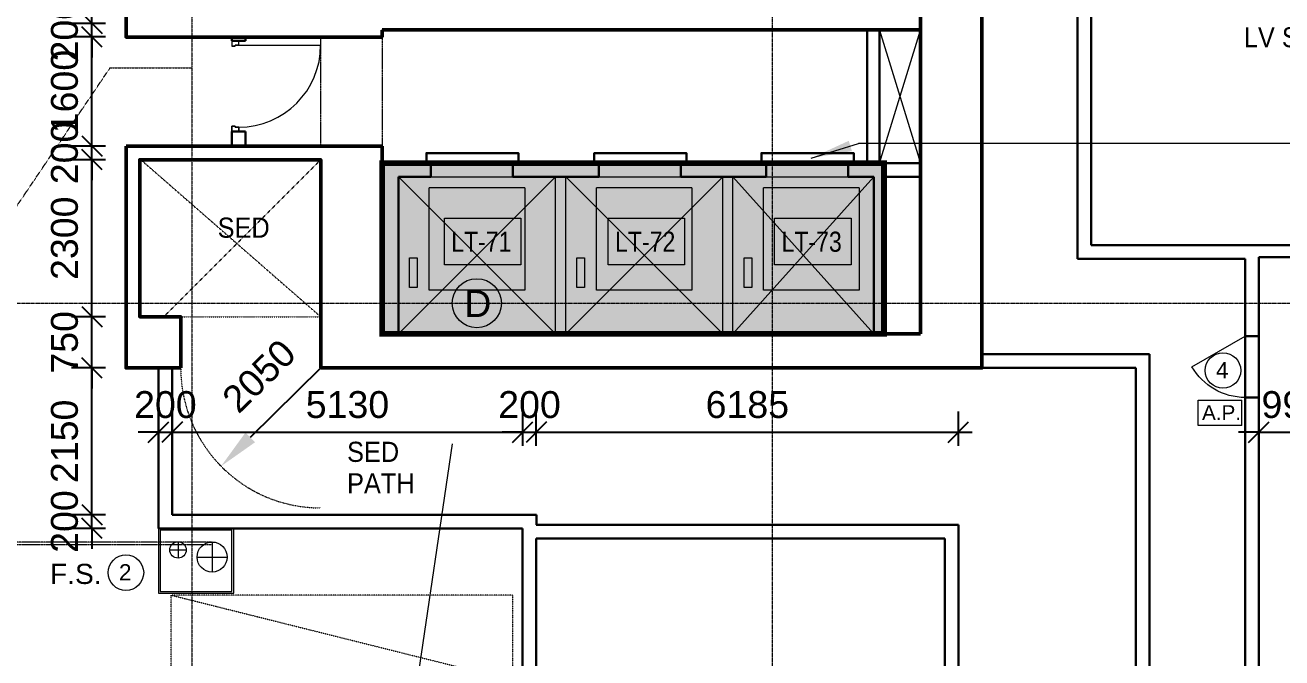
# Model space of a CAD drawing. Header units: millimetres. Extents: x -11708 to 484395, y -10237143 to 211873.
# Drawn here: x 88912 to 107318, y 158261 to 167530 of the extents above; entities that cross this region are included whole.
import ezdxf

# ---------------------------------------------------------------- set-up
doc = ezdxf.new("R2010")
doc.units = ezdxf.units.MM
for name, pattern in [('Dash', [6, 3, -3]), ('Dash 1_16_', [3.175, 1.5875, -1.5875]), ('Dash2', [3, 1.5, -1.5]), ('Grid Line', [21, 12, -3, 3, -3]), ('Hidden', [2.25, 1, -1.25]), ('Overhead', [1.8, 1.2, -0.6]), ('SMALL DASH', [1.06, 0.53, -0.53])]:
    doc.linetypes.add(name, pattern=pattern)
for name, color, linetype, lineweight in [('0-1', 7, 'Continuous', 5), ('A-ANNO-DIMS', 7, 'Continuous', 9), ('A-ANNO-NOTE', 7, 'Continuous', 5), ('A-DETL', 102, 'Continuous', 5), ('A-DETL-HDLN-1', 7, 'Dash2', 5), ('A-DOOR', 7, 'Continuous', 5), ('A-DOOR-FRAM', 7, 'Continuous', 5), ('C-PRKG-1', 7, 'Dash', 5), ('G-ANNO-TEXT', 7, 'Continuous', 5), ('I-WALL', 7, 'Continuous', 9), ('OAP280_C', 210, 'Continuous', 50), ('PHASE 2', 53, 'Dash 1_16_', 0), ('PHASE 2 UNDERLINE', 10, 'SMALL DASH', 35), ('Q-SPCQ', 7, 'Continuous', 5), ('S-GRID-1', 7, 'Grid Line', 5)]:
    doc.layers.add(name, color=color, linetype=linetype, lineweight=lineweight)
doc.styles.add('Arial', font='arial.ttf', dxfattribs={"height": 491.766467})
doc.styles.add('Arial Narrow_1', font='ARIALN.TTF', dxfattribs={"height": 294.984802})
doc.styles.add('Arial_2', font='arial.ttf', dxfattribs={"height": 1.475299})
doc.styles.add('Arial_3', font='arial.ttf', dxfattribs={"height": 688.473054})
doc.styles.add('Arial_4', font='arial.ttf', dxfattribs={"height": 1.081886})
doc.styles.add('Arial_5', font='arial.ttf', dxfattribs={"height": 1.18024})
doc.styles.add('Arial_6', font='arial.ttf', dxfattribs={"width": 0.9, "height": 393.413174})
doc.dimstyles.new('Arrow_-_2_5mm_Arial', dxfattribs={"dimscale": 304.8, "dimtxt": 500, "dimasz": 1.968504, "dimexe": 1.574803, "dimexo": 0, "dimgap": 1.148294, "dimtad": 1, "dimjust": 3, "dimdec": 0, "dimzin": 0, "dimdsep": 46, "dimtxsty": 'Arial_3', "dimsah": 1, "dimcen": 0.09, "dimadec": 3, "dimazin": 0, "dimtfac": 1, "dimtdec": 4, "dimtix": 1, "dimtmove": 0, "dimatfit": 2, "dimfxl": 1, "dimtvp": 1, "dimtolj": 1, "dimtzin": 0, "dimarcsym": 2})
doc.dimstyles.new('Diagonal_-_2_0mm_Arial', dxfattribs={"dimscale": 304.8, "dimtxt": 500, "dimasz": 0.984252, "dimexe": 0.984252, "dimexo": 0.984252, "dimgap": 0.656168, "dimtad": 1, "dimdec": 0, "dimrnd": 5, "dimzin": 0, "dimdsep": 46, "dimtxsty": 'Arial', "dimblk1": 'OBLIQUE', "dimblk2": 'OBLIQUE', "dimsah": 1, "dimcen": 0.09, "dimdle": 0.656168, "dimadec": 0, "dimazin": 0, "dimtfac": 1, "dimtdec": 4, "dimtix": 1, "dimtmove": 0, "dimatfit": 3, "dimfxl": 1, "dimtvp": 1, "dimtolj": 1, "dimtzin": 0, "dimarcsym": 2})

# ---------------------------------------------------------------- blocks, each defined once
blk = doc.blocks.new('ARC_ANN_FIRE-RATING_two_ - none-909955-LG_F PLAN')
at = {"layer": 'A-ANNO-NOTE'}
blk.add_circle((0, 0), 1.3, dxfattribs=at)
at = {"layer": 'A-ANNO-NOTE', "insert": (-0.05, 0.62), "char_height": 1.18, "width": 1.0944, "attachment_point": 2, "line_spacing_factor": 0.938532, "style": 'Arial_5'}
blk.add_mtext('2', dxfattribs=at)
blk = doc.blocks.new('ARC_ANN_FIRE SHUTTER - 1-5166234-LG_F PLAN')
at = {"layer": 'A-ANNO-NOTE', "insert": (0.406, 1.662), "char_height": 1.4753, "width": 4.5, "attachment_point": 2, "line_spacing_factor": 0.938532, "style": 'Arial_2'}
blk.add_mtext('F.S.', dxfattribs=at)
blk = doc.blocks.new('ARC_GEN_Lift_HDM01 - 1400 x 1500mm-43839956-A3_LG_F')
at = {"layer": 'Q-SPCQ'}
for p, q in [((-575, 260), (-575, 1760)), ((-575, 1760), (825, 1760)), ((825, 1760), (825, 260)), ((1000, 1721), (1110, 1721)), ((1000, 1285), (1000, 1721)), ((1110, 1721), (1110, 1285)), ((1110, 1285), (1000, 1285)), ((-575, 260), (825, 260))]:
    blk.add_line(p, q, dxfattribs=at)
blk = doc.blocks.new('ARC_OPEN_O10 - 1600x2100mm-44747781-A3_LG_F')
at = {"layer": 'A-DETL', "linetype": 'Overhead'}
for p, q in [((-800, 450), (800, 450)), ((800, -450), (-800, -450))]:
    blk.add_line(p, q, dxfattribs=at)
at = {"layer": 'A-DOOR-FRAM'}
for p, q in [((-800, 450), (-800, -25)), ((-800, 75), (-800, 75))]:
    blk.add_line(p, q, dxfattribs=at)
blk = doc.blocks.new('*D216')
at = {"layer": 'A-ANNO-DIMS', "color": 0, "lineweight": -2, "transparency": 16777216}
blk.add_line((93241, 162508), (92209, 161490), dxfattribs=at)
at = {"layer": 'A-ANNO-DIMS', "color": 0, "transparency": 16777216}
blk.add_solid([(92139, 161561), (92279, 161419), (91782, 161069)], dxfattribs=at)
at = {"layer": 'Defpoints', "color": 0, "transparency": 16777216}
for p in [(93241, 162508), (91782, 161069)]:
    blk.add_point(p, dxfattribs=at)
at = {"layer": 'A-ANNO-DIMS', "color": 0, "transparency": 16777216, "insert": (92338, 162391), "char_height": 688.47, "attachment_point": 5, "rotation": 44.5924, "style": 'Arial_3'}
blk.add_mtext('\\A1;{\\H0.57143x;2050}', dxfattribs=at)
blk = doc.blocks.new('ARC_PAR_Car - Car_2500x5000mm-V7-LG_F PLAN')
at = {"layer": 'C-PRKG-1'}
for p, q in [((0, 0), (0, -5000)), ((0, -5000), (1250, 0)), ((2500, 0), (0, 0)), ((2500, -5000), (1250, 0)), ((2500, 0), (2500, -5000)), ((0, -5000), (2500, -5000))]:
    blk.add_line(p, q, dxfattribs=at)
blk = doc.blocks.new('_Oblique')
at = {"color": 0, "linetype": 'ByBlock', "lineweight": -2}
blk.add_line((-0.5, -0.5), (0.5, 0.5), dxfattribs=at)
blk = doc.blocks.new('*D264')
at = {"layer": 'A-ANNO-DIMS', "color": 0, "lineweight": -2, "transparency": 16777216}
for p, q in [((90866, 161368), (90866, 161868)), ((91066, 161368), (91066, 161868)), ((90866, 161568), (90566, 161568)), ((90866, 161568), (91066, 161568)), ((91066, 161568), (91366, 161568))]:
    blk.add_line(p, q, dxfattribs=at)
at = {"layer": 'Defpoints', "color": 0, "transparency": 16777216}
for p in [(91066, 161568), (90866, 161068), (91066, 161068)]:
    blk.add_point(p, dxfattribs=at)
at = {"layer": 'A-ANNO-DIMS', "color": 0, "lineweight": -2, "transparency": 16777216, "xscale": 299.9999999999999, "yscale": 299.9999999999999, "zscale": 299.9999999999999}
blk.add_blockref('_Oblique', (90866, 161568), dxfattribs=at)
at = {"layer": 'A-ANNO-DIMS', "color": 0, "lineweight": -2, "transparency": 16777216, "xscale": 299.9999999999999, "yscale": 299.9999999999999, "zscale": 299.9999999999999, "rotation": 180}
blk.add_blockref('_Oblique', (91066, 161568), dxfattribs=at)
at = {"layer": 'A-ANNO-DIMS', "color": 0, "transparency": 16777216, "insert": (90966, 161969), "char_height": 491.77, "attachment_point": 5, "style": 'Arial'}
blk.add_mtext('\\A1;{\\H0.8x;200}', dxfattribs=at)
blk = doc.blocks.new('*D265')
at = {"layer": 'A-ANNO-DIMS', "color": 0, "lineweight": -2, "transparency": 16777216}
for p, q in [((91066, 161368), (91066, 161868)), ((96199, 161368), (96199, 161868)), ((90866, 161568), (96399, 161568))]:
    blk.add_line(p, q, dxfattribs=at)
at = {"layer": 'Defpoints', "color": 0, "transparency": 16777216}
for p in [(96199, 161568), (91066, 161068), (96199, 161068)]:
    blk.add_point(p, dxfattribs=at)
at = {"layer": 'A-ANNO-DIMS', "color": 0, "lineweight": -2, "transparency": 16777216, "xscale": 299.9999999999999, "yscale": 299.9999999999999, "zscale": 299.9999999999999, "rotation": 180}
blk.add_blockref('_Oblique', (91066, 161568), dxfattribs=at)
at = {"layer": 'A-ANNO-DIMS', "color": 0, "lineweight": -2, "transparency": 16777216, "xscale": 299.9999999999999, "yscale": 299.9999999999999, "zscale": 299.9999999999999}
blk.add_blockref('_Oblique', (96199, 161568), dxfattribs=at)
at = {"layer": 'A-ANNO-DIMS', "color": 0, "transparency": 16777216, "insert": (93633, 161969), "char_height": 491.77, "attachment_point": 5, "style": 'Arial'}
blk.add_mtext('\\A1;{\\H0.8x;5130}', dxfattribs=at)
blk = doc.blocks.new('*D266')
at = {"layer": 'A-ANNO-DIMS', "color": 0, "lineweight": -2, "transparency": 16777216}
for p, q in [((96199, 161368), (96199, 161868)), ((96399, 161368), (96399, 161868)), ((96199, 161568), (95899, 161568)), ((96199, 161568), (96399, 161568)), ((96399, 161568), (96699, 161568))]:
    blk.add_line(p, q, dxfattribs=at)
at = {"layer": 'Defpoints', "color": 0, "transparency": 16777216}
for p in [(96399, 161568), (96199, 161068), (96399, 161068)]:
    blk.add_point(p, dxfattribs=at)
at = {"layer": 'A-ANNO-DIMS', "color": 0, "lineweight": -2, "transparency": 16777216, "xscale": 299.9999999999999, "yscale": 299.9999999999999, "zscale": 299.9999999999999}
blk.add_blockref('_Oblique', (96199, 161568), dxfattribs=at)
at = {"layer": 'A-ANNO-DIMS', "color": 0, "lineweight": -2, "transparency": 16777216, "xscale": 299.9999999999999, "yscale": 299.9999999999999, "zscale": 299.9999999999999, "rotation": 180}
blk.add_blockref('_Oblique', (96399, 161568), dxfattribs=at)
at = {"layer": 'A-ANNO-DIMS', "color": 0, "transparency": 16777216, "insert": (96299, 161969), "char_height": 491.77, "attachment_point": 5, "style": 'Arial'}
blk.add_mtext('\\A1;{\\H0.8x;200}', dxfattribs=at)
blk = doc.blocks.new('*D267')
at = {"layer": 'A-ANNO-DIMS', "color": 0, "lineweight": -2, "transparency": 16777216}
for p, q in [((96399, 161368), (96399, 161868)), ((102581, 161368), (102581, 161868)), ((96199, 161568), (102781, 161568))]:
    blk.add_line(p, q, dxfattribs=at)
at = {"layer": 'Defpoints', "color": 0, "transparency": 16777216}
for p in [(102581, 161568), (96399, 161068), (102581, 161068)]:
    blk.add_point(p, dxfattribs=at)
at = {"layer": 'A-ANNO-DIMS', "color": 0, "lineweight": -2, "transparency": 16777216, "xscale": 299.9999999999999, "yscale": 299.9999999999999, "zscale": 299.9999999999999, "rotation": 180}
blk.add_blockref('_Oblique', (96399, 161568), dxfattribs=at)
at = {"layer": 'A-ANNO-DIMS', "color": 0, "lineweight": -2, "transparency": 16777216, "xscale": 299.9999999999999, "yscale": 299.9999999999999, "zscale": 299.9999999999999}
blk.add_blockref('_Oblique', (102581, 161568), dxfattribs=at)
at = {"layer": 'A-ANNO-DIMS', "color": 0, "transparency": 16777216, "insert": (99490, 161969), "char_height": 491.77, "attachment_point": 5, "style": 'Arial'}
blk.add_mtext('\\A1;{\\H0.8x;6185}', dxfattribs=at)
blk = doc.blocks.new('*D268')
at = {"layer": 'A-ANNO-DIMS', "color": 0, "lineweight": -2, "transparency": 16777216}
for p, q in [((106981, 161368), (106981, 161868)), ((107976, 161368), (107976, 161868)), ((106981, 161568), (106681, 161568)), ((106981, 161568), (107976, 161568)), ((107976, 161568), (108276, 161568))]:
    blk.add_line(p, q, dxfattribs=at)
at = {"layer": 'Defpoints', "color": 0, "transparency": 16777216}
for p in [(107976, 161568), (106981, 161068), (107976, 161068)]:
    blk.add_point(p, dxfattribs=at)
at = {"layer": 'A-ANNO-DIMS', "color": 0, "lineweight": -2, "transparency": 16777216, "xscale": 299.9999999999999, "yscale": 299.9999999999999, "zscale": 299.9999999999999}
blk.add_blockref('_Oblique', (106981, 161568), dxfattribs=at)
at = {"layer": 'A-ANNO-DIMS', "color": 0, "lineweight": -2, "transparency": 16777216, "xscale": 299.9999999999999, "yscale": 299.9999999999999, "zscale": 299.9999999999999, "rotation": 180}
blk.add_blockref('_Oblique', (107976, 161568), dxfattribs=at)
at = {"layer": 'A-ANNO-DIMS', "color": 0, "transparency": 16777216, "insert": (107479, 161969), "char_height": 491.77, "attachment_point": 5, "style": 'Arial'}
blk.add_mtext('\\A1;{\\H0.8x;995}', dxfattribs=at)
blk = doc.blocks.new('*D275')
at = {"layer": 'A-ANNO-DIMS', "color": 0, "lineweight": -2, "transparency": 16777216}
for p, q in [((89891, 163258), (89891, 163558)), ((90091, 163258), (89591, 163258)), ((89891, 162508), (89891, 163258)), ((90091, 162508), (89591, 162508)), ((89891, 162508), (89891, 162208))]:
    blk.add_line(p, q, dxfattribs=at)
at = {"layer": 'Defpoints', "color": 0, "transparency": 16777216}
for p in [(89891, 163258), (90391, 163258), (90391, 162508)]:
    blk.add_point(p, dxfattribs=at)
at = {"layer": 'A-ANNO-DIMS', "color": 0, "lineweight": -2, "transparency": 16777216, "xscale": 299.9999999999999, "yscale": 299.9999999999999, "zscale": 299.9999999999999}
for p, rotation in [((89891, 163258), 270), ((89891, 162508), 90)]:
    blk.add_blockref('_Oblique', p, dxfattribs=dict(at, rotation=rotation))
at = {"layer": 'A-ANNO-DIMS', "color": 0, "transparency": 16777216, "insert": (89490, 162883), "char_height": 491.77, "attachment_point": 5, "rotation": 90, "style": 'Arial'}
blk.add_mtext('\\A1;{\\H0.8x;750}', dxfattribs=at)
blk = doc.blocks.new('*D276')
at = {"layer": 'A-ANNO-DIMS', "color": 0, "lineweight": -2, "transparency": 16777216}
for p, q in [((89891, 160158), (89891, 162708)), ((90091, 162508), (89591, 162508)), ((90091, 160358), (89591, 160358))]:
    blk.add_line(p, q, dxfattribs=at)
at = {"layer": 'Defpoints', "color": 0, "transparency": 16777216}
for p in [(89891, 162508), (90391, 162508), (90391, 160358)]:
    blk.add_point(p, dxfattribs=at)
at = {"layer": 'A-ANNO-DIMS', "color": 0, "lineweight": -2, "transparency": 16777216, "xscale": 299.9999999999999, "yscale": 299.9999999999999, "zscale": 299.9999999999999}
for p, rotation in [((89891, 162508), 90), ((89891, 160358), 270)]:
    blk.add_blockref('_Oblique', p, dxfattribs=dict(at, rotation=rotation))
at = {"layer": 'A-ANNO-DIMS', "color": 0, "transparency": 16777216, "insert": (89490, 161433), "char_height": 491.77, "attachment_point": 5, "rotation": 90, "style": 'Arial'}
blk.add_mtext('\\A1;{\\H0.8x;2150}', dxfattribs=at)
blk = doc.blocks.new('*D277')
at = {"layer": 'A-ANNO-DIMS', "color": 0, "lineweight": -2, "transparency": 16777216}
for p, q in [((89891, 160358), (89891, 160658)), ((90091, 160358), (89591, 160358)), ((89891, 160158), (89891, 160358)), ((90091, 160158), (89591, 160158)), ((89891, 160158), (89891, 159858))]:
    blk.add_line(p, q, dxfattribs=at)
at = {"layer": 'Defpoints', "color": 0, "transparency": 16777216}
for p in [(89891, 160358), (90391, 160358), (90391, 160158)]:
    blk.add_point(p, dxfattribs=at)
at = {"layer": 'A-ANNO-DIMS', "color": 0, "lineweight": -2, "transparency": 16777216, "xscale": 299.9999999999999, "yscale": 299.9999999999999, "zscale": 299.9999999999999}
for p, rotation in [((89891, 160358), 270), ((89891, 160158), 90)]:
    blk.add_blockref('_Oblique', p, dxfattribs=dict(at, rotation=rotation))
at = {"layer": 'A-ANNO-DIMS', "color": 0, "transparency": 16777216, "insert": (89490, 160258), "char_height": 491.77, "attachment_point": 5, "rotation": 90, "style": 'Arial'}
blk.add_mtext('\\A1;{\\H0.8x;200}', dxfattribs=at)
blk = doc.blocks.new('*D278')
at = {"layer": 'A-ANNO-DIMS', "color": 0, "lineweight": -2, "transparency": 16777216}
for p, q in [((89891, 163058), (89891, 165758)), ((90091, 165558), (89591, 165558)), ((90091, 163258), (89591, 163258))]:
    blk.add_line(p, q, dxfattribs=at)
at = {"layer": 'Defpoints', "color": 0, "transparency": 16777216}
for p in [(89891, 165558), (90391, 165558), (90391, 163258)]:
    blk.add_point(p, dxfattribs=at)
at = {"layer": 'A-ANNO-DIMS', "color": 0, "lineweight": -2, "transparency": 16777216, "xscale": 299.9999999999999, "yscale": 299.9999999999999, "zscale": 299.9999999999999}
for p, rotation in [((89891, 165558), 90), ((89891, 163258), 270)]:
    blk.add_blockref('_Oblique', p, dxfattribs=dict(at, rotation=rotation))
at = {"layer": 'A-ANNO-DIMS', "color": 0, "transparency": 16777216, "insert": (89490, 164408), "char_height": 491.77, "attachment_point": 5, "rotation": 90, "style": 'Arial'}
blk.add_mtext('\\A1;{\\H0.8x;2300}', dxfattribs=at)
blk = doc.blocks.new('*D279')
at = {"layer": 'A-ANNO-DIMS', "color": 0, "lineweight": -2, "transparency": 16777216}
for p, q in [((89891, 165758), (89891, 166058)), ((90091, 165758), (89591, 165758)), ((89891, 165558), (89891, 165758)), ((90091, 165558), (89591, 165558)), ((89891, 165558), (89891, 165258))]:
    blk.add_line(p, q, dxfattribs=at)
at = {"layer": 'Defpoints', "color": 0, "transparency": 16777216}
for p in [(89891, 165758), (90391, 165758), (90391, 165558)]:
    blk.add_point(p, dxfattribs=at)
at = {"layer": 'A-ANNO-DIMS', "color": 0, "lineweight": -2, "transparency": 16777216, "xscale": 299.9999999999999, "yscale": 299.9999999999999, "zscale": 299.9999999999999}
for p, rotation in [((89891, 165758), 270), ((89891, 165558), 90)]:
    blk.add_blockref('_Oblique', p, dxfattribs=dict(at, rotation=rotation))
at = {"layer": 'A-ANNO-DIMS', "color": 0, "transparency": 16777216, "insert": (89490, 165658), "char_height": 491.77, "attachment_point": 5, "rotation": 90, "style": 'Arial'}
blk.add_mtext('\\A1;{\\H0.8x;200}', dxfattribs=at)
blk = doc.blocks.new('*D280')
at = {"layer": 'A-ANNO-DIMS', "color": 0, "lineweight": -2, "transparency": 16777216}
for p, q in [((89891, 165558), (89891, 167556)), ((90091, 167356), (89591, 167356)), ((90091, 165758), (89591, 165758))]:
    blk.add_line(p, q, dxfattribs=at)
at = {"layer": 'Defpoints', "color": 0, "transparency": 16777216}
for p in [(89891, 167356), (90391, 167356), (90391, 165758)]:
    blk.add_point(p, dxfattribs=at)
at = {"layer": 'A-ANNO-DIMS', "color": 0, "lineweight": -2, "transparency": 16777216, "xscale": 299.9999999999999, "yscale": 299.9999999999999, "zscale": 299.9999999999999}
for p, rotation in [((89891, 167356), 90), ((89891, 165758), 270)]:
    blk.add_blockref('_Oblique', p, dxfattribs=dict(at, rotation=rotation))
at = {"layer": 'A-ANNO-DIMS', "color": 0, "transparency": 16777216, "insert": (89490, 166557), "char_height": 491.77, "attachment_point": 5, "rotation": 90, "style": 'Arial'}
blk.add_mtext('\\A1;{\\H0.8x;1600}', dxfattribs=at)
blk = doc.blocks.new('*D281')
at = {"layer": 'A-ANNO-DIMS', "color": 0, "lineweight": -2, "transparency": 16777216}
for p, q in [((89891, 167556), (89891, 167856)), ((90091, 167556), (89591, 167556)), ((89891, 167356), (89891, 167556)), ((90091, 167356), (89591, 167356)), ((89891, 167356), (89891, 167056))]:
    blk.add_line(p, q, dxfattribs=at)
at = {"layer": 'Defpoints', "color": 0, "transparency": 16777216}
for p in [(89891, 167556), (90391, 167556), (90391, 167356)]:
    blk.add_point(p, dxfattribs=at)
at = {"layer": 'A-ANNO-DIMS', "color": 0, "lineweight": -2, "transparency": 16777216, "xscale": 299.9999999999999, "yscale": 299.9999999999999, "zscale": 299.9999999999999}
for p, rotation in [((89891, 167556), 270), ((89891, 167356), 90)]:
    blk.add_blockref('_Oblique', p, dxfattribs=dict(at, rotation=rotation))
at = {"layer": 'A-ANNO-DIMS', "color": 0, "transparency": 16777216, "insert": (89490, 167456), "char_height": 491.77, "attachment_point": 5, "rotation": 90, "style": 'Arial'}
blk.add_mtext('\\A1;{\\H0.8x;200}', dxfattribs=at)
blk = doc.blocks.new('*D282')
at = {"layer": 'A-ANNO-DIMS', "color": 0, "lineweight": -2, "transparency": 16777216}
for p, q in [((89891, 167356), (89891, 174556)), ((90091, 174356), (89591, 174356)), ((90091, 167556), (89591, 167556))]:
    blk.add_line(p, q, dxfattribs=at)
at = {"layer": 'Defpoints', "color": 0, "transparency": 16777216}
for p in [(89891, 174356), (90391, 174356), (90391, 167556)]:
    blk.add_point(p, dxfattribs=at)
at = {"layer": 'A-ANNO-DIMS', "color": 0, "lineweight": -2, "transparency": 16777216, "xscale": 299.9999999999999, "yscale": 299.9999999999999, "zscale": 299.9999999999999}
for p, rotation in [((89891, 174356), 90), ((89891, 167556), 270)]:
    blk.add_blockref('_Oblique', p, dxfattribs=dict(at, rotation=rotation))
at = {"layer": 'A-ANNO-DIMS', "color": 0, "transparency": 16777216, "insert": (89490, 170956), "char_height": 491.77, "attachment_point": 5, "rotation": 90, "style": 'Arial'}
blk.add_mtext('\\A1;{\\H0.8x;6800}', dxfattribs=at)
blk = doc.blocks.new('ARC_ANN_ACCESS PANEL - AP-910189-LG_F PLAN')
at = {"layer": 'A-ANNO-NOTE'}
for p, q in [((-1.593, -0.916), (-1.593, 0.946)), ((-1.593, 0.946), (1.606, 0.946)), ((1.606, -0.916), (1.606, 0.946)), ((1.606, -0.916), (-1.593, -0.916))]:
    blk.add_line(p, q, dxfattribs=at)
at = {"layer": 'A-ANNO-NOTE', "insert": (0.12, 0.57), "char_height": 1.0819, "width": 3.40549, "attachment_point": 2, "line_spacing_factor": 0.938532, "style": 'Arial_4'}
blk.add_mtext('A.P.', dxfattribs=at)
blk = doc.blocks.new('ARC_DOOR_T10_SINGLE_BASIC - 1325x2100mm-44410475-A3_LG_F')
at = {"layer": 'A-DOOR', "lineweight": 9}
for p, q in [((-587.5, 100), (-662.5, 100)), ((-662.5, 100), (-662.5, 0)), ((-662.5, 0), (-602.5, 0)), ((-602.5, 0), (-602.5, 53)), ((-602.5, 53), (-587.5, 53)), ((-587.5, 53), (-587.5, 100)), ((662.5, 100), (587.5, 100)), ((587.5, 100), (587.5, 53)), ((587.5, 53), (602.5, 53)), ((602.5, 53), (602.5, 0)), ((602.5, 0), (662.5, 0)), ((662.5, 0), (662.5, 100))]:
    blk.add_line(p, q, dxfattribs=at)
at = {"layer": 'A-DOOR'}
for p, q in [((-662.5, 0), (-662.5, 100)), ((-662.5, 100), (-587.5, 100)), ((-662.5, 100), (-662.5, 100)), ((-602.5, 0), (-662.5, 0)), ((-662.5, 0), (-662.5, 0)), ((-587.5, 53), (-602.5, 53)), ((-602.5, 53), (-602.5, 0)), ((-602.5, 53), (-602.5, 53)), ((-602.5, 0), (-602.5, 0)), ((-587.5, 100), (-587.5, 53)), ((-587.5, 100), (-587.5, 100)), ((-587.5, 53), (-587.5, 53)), ((587.5, 100), (587.5, 100)), ((662.5, 100), (587.5, 100)), ((587.5, 53), (587.5, 100)), ((587.5, 53), (587.5, 53)), ((587.5, 53), (602.5, 53)), ((599.5, 0), (599.5, -1199)), ((602.5, 0), (602.5, 53)), ((602.5, 53), (602.5, 53)), ((602.5, 0), (602.5, 0)), ((602.5, 0), (662.5, 0)), ((662.5, 100), (662.5, 100)), ((662.5, 100), (662.5, 0)), ((662.5, 0), (662.5, 0))]:
    blk.add_line(p, q, dxfattribs=at)
blk.add_arc((599.5, 0), 1199, 180, 270, dxfattribs=at)
at = {"layer": 'A-DOOR-FRAM'}
for p, q in [((-662.5, 100), (-662.5, 0)), ((-662.5, 75), (-662.5, 75)), ((662.5, 75), (662.5, 75))]:
    blk.add_line(p, q, dxfattribs=at)
blk = doc.blocks.new('ARC_ANN_SYMB_LIFT_ACCESSIBLE - DISABILITY-LIFT-5376428-B1_F PLAN _2 OF 2_')
at = {"layer": 'A-ANNO-NOTE'}
blk.add_circle((0, 0), 1.8, dxfattribs=at)
at = {"layer": 'A-ANNO-NOTE', "insert": (0.07, 0.958), "char_height": 1.967, "width": 2.352, "attachment_point": 2, "line_spacing_factor": 0.938532, "style": 'Arial_2'}
blk.add_mtext('D', dxfattribs=at)

msp = doc.modelspace()

# ---------------------------------------------------------------- hatches: boundary and pattern name
at = {"layer": 'G-ANNO-TEXT'}
msp.add_hatch(color=256, dxfattribs=at).paths.add_polyline_path([(100425.4, 165582), (101021.9, 165684.4), (100975, 165835.3)], flags=0)
at = {"layer": 'PHASE 2', "transparency": 33554508}
h = msp.add_hatch(color=256, dxfattribs=at)
h.dxf.hatch_style = 1
h.paths.add_polyline_path([(101490.2, 165506.2), (100965.5, 165506.2), (100965.2, 165515.9), (99850.9, 165515.9), (99851.2, 165508.2), (98515.4, 165506.2), (98521, 165511.8), (97321, 165511.8), (97315.4, 165506.2), (96055.1, 165506.2), (96055.4, 165506.7), (94857.3, 165506.7), (94857.3, 165510.5), (94141.3, 165510.5), (94141.3, 163010.3), (101490.4, 163008.2)])

# ---------------------------------------------------------------- linework, layer by layer
at = {"layer": 'A-ANNO-DIMS'}
msp.add_line((95167.6, 161397), (92192.9, 141346.1), dxfattribs=at)
at = {"layer": 'A-ANNO-NOTE'}
msp.add_circle((106455.7, 162470.3), 260, dxfattribs=at)
at = {"layer": 'A-DETL'}
for p, q in [((101426.4, 165508), (102026.3, 167456.1)), ((101426.4, 167456.1), (102026.6, 165506.1)), ((96678.8, 165308), (94378.8, 163008)), ((94378.8, 165308), (96678.8, 163008)), ((94378.8, 165308), (96678.8, 165308)), ((96678.8, 163008), (96678.8, 165308)), ((99128.8, 165308), (96828.8, 163008)), ((96828.8, 165308), (99128.8, 163008)), ((96828.8, 163008), (96828.8, 165308)), ((96828.8, 165308), (99128.8, 165308)), ((99128.8, 163008), (99128.8, 165308)), ((101340.4, 165308), (99278.8, 163008)), ((99278.8, 165308), (101340.4, 163008)), ((99278.8, 163008), (99278.8, 165308)), ((99278.8, 165308), (101340.4, 165308)), ((90866.3, 160158), (90866.3, 159208)), ((91966.3, 160158), (90866.3, 160158)), ((91966.3, 159208), (91966.3, 160158)), ((91941.3, 160133), (90891.3, 160133)), ((90891.3, 160133), (90891.3, 159233)), ((91151.2, 159962.9), (91151.2, 159722.9)), ((91649.9, 159958), (91649.9, 159518)), ((91941.3, 159233), (91941.3, 160133)), ((91031.2, 159842.9), (91271.2, 159842.9)), ((91429.9, 159738), (91869.9, 159738)), ((90891.3, 159233), (91941.3, 159233)), ((90866.3, 159208), (91966.3, 159208))]:
    msp.add_line(p, q, dxfattribs=at)
at = {"layer": 'A-DETL', "linetype": 'Hidden'}
for p, q in [((90606.3, 165558), (93241.3, 163258)), ((93241.3, 165558), (90958.8, 163275.5)), ((91191.3, 163258), (93241.3, 163258))]:
    msp.add_line(p, q, dxfattribs=at)
at = {"layer": 'A-DETL', "linetype": 'Overhead'}
for p, q in [((91649.9, 159958), (81766.3, 159958)), ((91649.9, 159918), (81766.3, 159918))]:
    msp.add_line(p, q, dxfattribs=at)
at = {"layer": 'A-DETL'}
for centre, radius in [((91151.2, 159842.9), 120), ((91649.9, 159738), 220)]:
    msp.add_circle(centre, radius, dxfattribs=at)
at = {"layer": 'A-DETL', "linetype": 'Hidden'}
msp.add_arc((93241.3, 162508), 2050, 180, 270, dxfattribs=at)
at = {"layer": 'A-DETL-HDLN-1'}
for p, q in [((86564.8, 161580.7), (90154.4, 166902.4)), ((90154.4, 166902.4), (91354.4, 166902.4))]:
    msp.add_line(p, q, dxfattribs=at)
at = {"layer": 'A-DOOR'}
msp.add_line((106980.4, 162981.2), (106980.4, 162081.2), dxfattribs=at)
at = {"layer": 'A-DOOR', "linetype": 'Dash'}
msp.add_line((106980.4, 162975.2), (106980.4, 162931.2), dxfattribs=at)
at = {"layer": 'A-DOOR'}
msp.add_lwpolyline([(106781.4, 162075.2, -0.2679492), (106002, 162525.2), (106781.4, 162975.2)], format="xyb", dxfattribs=at)
at = {"layer": 'G-ANNO-TEXT'}
for p in [(100425.4, 165582), (131006.4, 165796.8)]:
    msp.add_line(p, (101117.2, 165796.8), dxfattribs=at)
at = {"layer": 'G-ANNO-TEXT', "flags": 128}
for points in [[(95052.3, 164700.2), (96170.5, 164700.2), (96170.5, 164019.3), (95052.3, 164019.3)], [(97452.3, 164700.2), (98570.5, 164700.2), (98570.5, 164019.3), (97452.3, 164019.3)], [(99889.8, 164700.2), (101008, 164700.2), (101008, 164019.3), (99889.8, 164019.3)]]:
    msp.add_lwpolyline(points, close=True, dxfattribs=at)
at = {"layer": 'I-WALL', "lineweight": 30}
for p, q in [((90391.3, 174555.6), (90391.3, 167355.6)), ((104326.3, 173058), (104326.3, 164108)), ((102926.3, 162708), (102926.3, 171658)), ((104526.3, 164308), (104526.3, 169356.1)), ((90391.3, 167355.6), (91501.3, 167355.6)), ((91701.3, 167355.6), (93241.3, 167355.6)), ((91941.4, 167355.6), (91941.4, 167298)), ((92141.4, 167298), (92141.4, 167355.6)), ((93241.3, 167358), (94141.3, 167358)), ((93241.3, 167355.6), (93241.3, 167358)), ((94141.3, 167358), (94141.3, 167460.1)), ((94141.3, 167460.1), (102026.3, 167460.1)), ((102026.3, 167460.1), (102026.3, 165508)), ((91941.4, 167298), (92141.4, 167298)), ((91941.4, 165973), (91941.4, 165758)), ((92141.4, 165973), (91941.4, 165973)), ((92141.4, 165758), (92141.4, 165973)), ((91501.3, 165758), (90391.3, 165758)), ((90391.3, 165758), (90391.3, 162508)), ((94141.3, 165758), (91701.3, 165758)), ((94141.3, 165508), (94141.3, 165758)), ((90591.3, 165558), (93241.3, 165558)), ((90591.3, 163258), (90591.3, 165558)), ((93241.3, 165558), (93241.3, 162508)), ((94855.4, 165506.1), (94141.3, 165508)), ((94788.9, 165506.7), (96137.1, 165508.9)), ((94855.4, 165306.1), (94855.4, 165506.1)), ((97315.4, 165508.2), (96055.4, 165506.2)), ((97315.4, 165506.1), (96055.4, 165506.1)), ((96055.4, 165506.1), (96055.4, 165306.1)), ((97246.9, 165510.7), (98595.2, 165512.9)), ((97315.4, 165306.1), (97315.4, 165506.1)), ((99765.5, 165508), (98515.4, 165506.1)), ((98515.4, 165506.1), (98515.4, 165306.1)), ((99697, 165514.8), (101045.3, 165517)), ((99765.5, 165308), (99765.5, 165508)), ((102026.3, 165508), (100965.5, 165508)), ((100965.5, 165508), (100965.5, 165308)), ((94141.3, 163008), (94141.3, 165308)), ((94378.8, 165308), (94855.4, 165306.1)), ((94378.8, 163008), (94378.8, 165308)), ((96055.4, 165306.1), (97315.4, 165306.1)), ((98515.4, 165306.1), (99765.5, 165308)), ((100965.5, 165308), (101340.4, 165308)), ((101340.4, 165308), (101340.4, 163008)), ((101490.4, 165308), (102026.3, 165308)), ((101490.4, 163008), (101490.4, 165308)), ((102026.3, 165308), (102026.3, 163008)), ((109175.4, 164306.2), (104526.3, 164308)), ((104326.3, 164108), (106781.4, 164108)), ((106781.4, 164108), (106781.4, 155155.6)), ((106981.4, 155355.6), (106980.4, 164131.2)), ((106980.4, 164131.2), (107975.4, 164131.2)), ((91191.3, 163258), (90591.3, 163258)), ((91191.3, 162508), (91191.3, 163258)), ((101340.4, 163008), (94141.3, 163008)), ((102026.3, 163008), (101490.4, 163008)), ((106980.4, 162975.2), (106781.4, 162975.2)), ((105381.4, 162708), (102926.3, 162708)), ((105381.4, 153755.6), (105381.4, 162708)), ((90391.3, 162508), (91191.3, 162508)), ((90866.3, 162508), (90866.3, 160158)), ((91066.3, 160358), (91066.3, 162508)), ((93241.3, 162508), (105181.4, 162508)), ((105181.4, 162508), (105181.4, 153555.6)), ((106980.4, 162075.2), (106781.4, 162075.2)), ((96401.3, 160358), (91066.3, 160358)), ((96401.3, 160208), (96401.3, 160358)), ((90866.3, 160158), (96198.8, 160158)), ((96198.8, 160158), (96198.8, 156680.6)), ((102581.4, 160208), (96398.8, 160208)), ((102581.4, 153630.6), (102581.4, 160208)), ((96398.8, 156480.6), (96398.8, 160008)), ((96398.8, 160008), (102381.4, 160008)), ((102381.4, 160008), (102381.4, 153830.6))]:
    msp.add_line(p, q, dxfattribs=at)
msp.add_lwpolyline([(101246.4, 167456.1), (101426.4, 167456.1), (101426.4, 165506.1), (101246.4, 165506.1)], close=True, dxfattribs=at)
for points in [[(94788.9, 165506.1), (94788.9, 165656.1), (96136.9, 165656.1), (96137.2, 165504.2)], [(97247.2, 165506), (97246.9, 165656.1), (98596.9, 165656.1), (98597.2, 165504.2)], [(99697.3, 165506), (99697, 165656.1), (101047, 165656.1), (101047.2, 165504.2)]]:
    msp.add_lwpolyline(points, dxfattribs=at)
at = {"layer": 'OAP280_C'}
for p, q in [((94141.3, 167460.1), (102026.3, 167460.1)), ((94141.3, 167458), (94141.3, 167355.6))]:
    msp.add_line(p, q, dxfattribs=at)
for points in [[(96703.3, 174555.6), (90391.3, 174555.6), (90391.3, 167355.6), (94141.3, 167355.6)], [(93241.3, 162508), (102926.3, 162508), (102926.3, 171658), (102026.3, 171658)], [(102026.3, 171658), (102026.3, 163008)], [(94141.3, 165758), (90391.3, 165758)], [(90391.3, 165758), (90391.3, 162508), (91191.3, 162508)], [(94141.3, 165758), (94141.3, 163008), (102026.3, 163008)], [(93241.3, 162508), (93241.3, 165558), (90591.3, 165558), (90591.3, 163258), (91191.3, 163258), (91191.3, 162508)]]:
    msp.add_lwpolyline(points, dxfattribs=at)
at = {"layer": 'PHASE 2 UNDERLINE', "linetype": 'Dash 1_16_', "const_width": 85}
msp.add_lwpolyline([(101490.2, 165506.7), (94141.3, 165506.7), (94141.3, 163008.2), (101490.2, 163008.2)], close=True, dxfattribs=at)
at = {"layer": 'S-GRID-1'}
for p, q in [((91351.5, 210672.6), (91351.1, 140117.7)), ((99851.5, 210672.6), (99851.1, 140117.7)), ((-10508.1, 163456.2), (128177.4, 163455.5))]:
    msp.add_line(p, q, dxfattribs=at)

# ---------------------------------------------------------------- block references
at = {"layer": '0-1', "xscale": -0.9999999999999998, "rotation": 270.0002999990999}
msp.add_blockref('ARC_PAR_Car - Car_2500x5000mm-V7-LG_F PLAN', (96048.7, 156680.6), dxfattribs=at)
at = {"layer": 'A-ANNO-NOTE', "xscale": 200, "yscale": 200, "zscale": 200}
for name, p in [('ARC_ANN_SYMB_LIFT_ACCESSIBLE - DISABILITY-LIFT-5376428-B1_F PLAN _2 OF 2_', (95528.3, 163455.7)), ('ARC_ANN_ACCESS PANEL - AP-910189-LG_F PLAN', (106411, 161848.3)), ('ARC_ANN_FIRE-RATING_two_ - none-909955-LG_F PLAN', (90388.1, 159509.2)), ('ARC_ANN_FIRE SHUTTER - 1-5166234-LG_F PLAN', (89572.5, 159306.3))]:
    msp.add_blockref(name, p, dxfattribs=at)
at = {"layer": 'A-DOOR', "rotation": 90}
for name, p in [('ARC_OPEN_O10 - 1600x2100mm-44747781-A3_LG_F', (93691.3, 166558)), ('ARC_DOOR_T10_SINGLE_BASIC - 1325x2100mm-44410475-A3_LG_F', (92041.4, 166635.5))]:
    msp.add_blockref(name, p, dxfattribs=at)
at = {"layer": 'Q-SPCQ', "rotation": 180}
for p in [(95653.3, 165408), (98103.3, 165408), (100553.3, 165408)]:
    msp.add_blockref('ARC_GEN_Lift_HDM01 - 1400 x 1500mm-43839956-A3_LG_F', p, dxfattribs=at)

# ---------------------------------------------------------------- texts
at = {"layer": 'A-ANNO-NOTE', "insert": (106445.6, 162594.3), "char_height": 236, "width": 218.88, "attachment_point": 2, "line_spacing_factor": 0.938532, "style": 'Arial_5'}
msp.add_mtext('4', dxfattribs=at)
at = {"layer": 'G-ANNO-TEXT', "color": 7, "char_height": 295.06, "attachment_point": 1, "line_spacing_factor": 0.938532, "style": 'Arial_6'}
for s, insert, width in [('LV SWITCH ROOM FOR P39B', (106761.7, 167499.6), 7040.565), ('SED', (91731.4, 164710.4), 799.2), ('SED\\PPATH', (93627.2, 161426.8), 1036.8)]:
    msp.add_mtext(s, dxfattribs=dict(at, insert=insert, width=width))
at = {"layer": 'G-ANNO-TEXT', "char_height": 294.98, "width": 1051.2, "attachment_point": 1, "line_spacing_factor": 0.968573, "style": 'Arial Narrow_1'}
for s, insert in [('LT-71', (95152.3, 164504.7)), ('LT-72', (97552.3, 164504.7)), ('LT-73', (99989.8, 164504.7))]:
    msp.add_mtext(s, dxfattribs=dict(at, insert=insert))

# ---------------------------------------------------------------- dimensions: what is measured, and where the dimension line sits
at = {"layer": 'A-ANNO-DIMS'}
for base, p1, p2, picture, middle in [((89891.3, 174355.6), (90391.3, 167555.6), (90391.3, 174355.6), '*D282', (89490.5, 170955.6)), ((89891.3, 167555.6), (90391.3, 167355.6), (90391.3, 167555.6), '*D281', (89490.5, 167455.6)), ((89891.3, 167355.6), (90391.3, 165758), (90391.3, 167355.6), '*D280', (89490.5, 166556.8)), ((89891.3, 165758), (90391.3, 165558), (90391.3, 165758), '*D279', (89490.5, 165658)), ((89891.3, 165558), (90391.3, 163258), (90391.3, 165558), '*D278', (89490.3, 164408)), ((89891.3, 163258), (90391.3, 162508), (90391.3, 163258), '*D275', (89490.5, 162883)), ((89891.3, 162508), (90391.3, 160358), (90391.3, 162508), '*D276', (89490.5, 161433)), ((89891.3, 160358), (90391.3, 160158), (90391.3, 160358), '*D277', (89490.5, 160258))]:
    dim = msp.add_linear_dim(base=base, p1=p1, p2=p2, angle=90, text='{\\H0.8x;<>}', dimstyle='Diagonal_-_2_0mm_Arial', override={"dimpost": '<>', "dimtmove": 1, "dimarcsym": 2}, dxfattribs=at)
    dim.commit()
    dim.dimension.update_dxf_attribs({"geometry": picture, "text_midpoint": middle})
dim = msp.add_radius_dim(center=(93241.3, 162508), mpoint=(91781.5, 161068.8), text='{\\H0.57143x;<>}', dimstyle='Arrow_-_2_5mm_Arial', override={"dimpost": '<>'}, dxfattribs=at)
dim.commit()
dim.dimension.update_dxf_attribs({"geometry": '*D216', "text_midpoint": (92338.3, 162391.3)})
for base, p1, p2, picture, middle in [((91066.3, 161568.1), (90866.3, 161068.1), (91066.3, 161068.1), '*D264', (90966.3, 161969)), ((96198.8491055, 161568.1394093), (91066.3491055, 161068.1394093), (96198.8491055, 161068.1394093), '*D265', (93632.5991055, 161969.1397279)), ((96398.8, 161568.1), (96198.8, 161068.1), (96398.8, 161068.1), '*D266', (96298.8, 161969)), ((102581.4, 161568.1), (96398.8, 161068.1), (102581.4, 161068.1), '*D267', (99490.1, 161969)), ((107976.3, 161568.1), (106981.4, 161068.1), (107976.3, 161068.1), '*D268', (107478.9, 161969))]:
    dim = msp.add_linear_dim(base=base, p1=p1, p2=p2, text='{\\H0.8x;<>}', dimstyle='Diagonal_-_2_0mm_Arial', override={"dimpost": '<>', "dimtmove": 1, "dimarcsym": 2}, dxfattribs=at)
    dim.commit()
    dim.dimension.update_dxf_attribs({"geometry": picture, "text_midpoint": middle})

doc.saveas('drawing.dxf')
